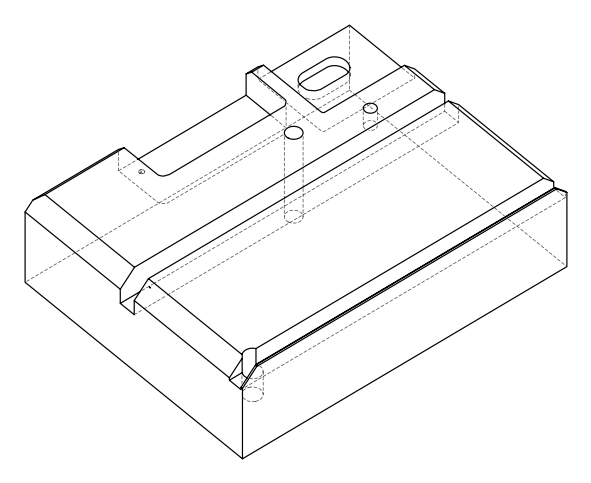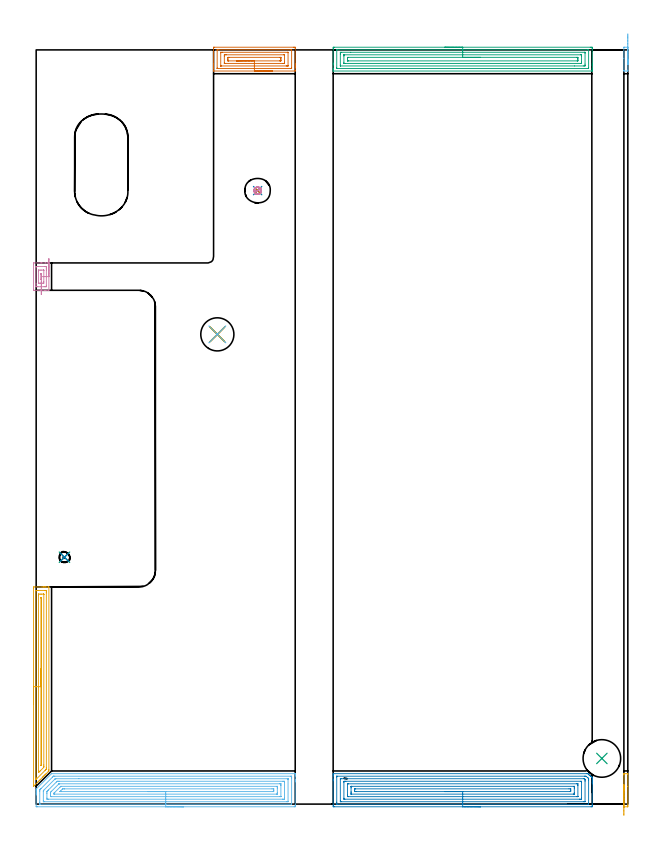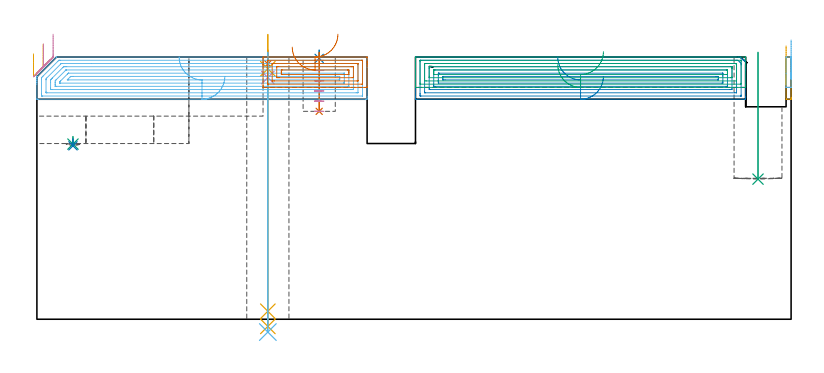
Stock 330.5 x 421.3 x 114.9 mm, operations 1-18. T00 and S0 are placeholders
(PLAN: 23 operations, 11 tool changes, 214.9 min)
(1 SPOT_DRILL | STEP1HOLE | NXT0321_9005460120000 | 0.05 min | 183 mm3)
(2 SPOT_DRILL_1 | STEP1POCKET | NXT0321_9005460120000 | 0.03 min | 2 mm3)
(3 SPOT_DRILL_2 | STEP1POCKET_1 | NXT0321_9005460120000 | 0.04 min | 4144 mm3)
(4 DRILL_BLIND_HOLE_INTO_CENTER | STEP1HOLE | NXT0301_125 | 0.05 min | 172 mm3)
(5 GUN_DRILL_THROUGH_HOLE | STEP1HOLE | UGT0307_003 | 0.6 min | 4123 mm3)
(6 SPADE_DRILL_TO_ENLARGE_THROUGH_HOLE | STEP1HOLE | UGT0306_009 | 0.49 min | 26355 mm3)
(7 DRILL_BLIND_HOLE_INTO_CENTER_1 | STEP1POCKET | NXT0301_128 | 0.1 min | 2558 mm3)
(8 DRILL_BLIND_HOLE_INTO_CENTER_2 | STEP1POCKET_1 | NXT0301_125 | 0.02 min | 26 mm3)
(9 INDEXABLE_INSERT_DRILL_BLIND_HOLE_FROM_SOLID | STEP1POCKET_2 | NXT0302_013 | 0.22 min | 18420 mm3)
(10 MILL_ROUGH_BLIND_HOLE_CONTOUR | STEP1POCKET | NXT0201_013 | Spiral | 0.51 min | 1147 mm3)
(11 AREA_MILL | FG_CHAMFER_SURFACE | UGT0205_001 | 3.58 min | 4512 mm3)
(12 AREA_MILL_1 | FG_CHAMFER_SURFACE_1 | UGT0205_001 | 8.28 min | 25678 mm3)
(13 AREA_MILL_2 | FG_CHAMFER_SURFACE_2 | UGT0205_001 | 2.09 min | 5248 mm3)
(14 AREA_MILL_3 | FG_CHAMFER_SURFACE_3 | UGT0205_001 | 8.39 min | 27385 mm3)
(15 AREA_MILL_4 | FG_CHAMFER_SURFACE_4 | UGT0205_001 | 6.06 min | 14015 mm3)
(16 AREA_MILL_5 | FG_CHAMFER_SURFACE_5 | UGT0205_001 | 0.64 min | 951 mm3)
(17 AREA_MILL_6 | FG_CHAMFER_SURFACE_6 | UGT0205_001 | 0.35 min | 1547 mm3)
(18 AREA_MILL_7 | FG_CHAMFER_SURFACE_7 | UGT0205_001 | 0.3 min | 757 mm3)
(19 MILL_CORNER_NOTCH_RECTANGULAR | CORNER_NOTCH_RECTANGULAR | NXT0201_008 | Follow Part, ap 1.5, ae 75% | 113.97 min | 304565 mm3)
(20 MILL_RECTANGULAR_POCKET | POCKET_RECTANGULAR_STRAIGHT | UGT0201_094 | Follow Part, ap 5, ae 75% | 0.9 min | 18338 mm3)
(21 MILL_SLOT | SLOT_PARTIAL_RECTANGULAR | NXT0201_012 | Follow Part, ap 4, ae 75% | 38.99 min | 412361 mm3)
(22 MILL_RECTANGULAR_SLOT | SLOT_RECTANGULAR | NXT0201_012 | Follow Part, ap 4, ae 75% | 10.88 min | 152852 mm3)
(23 MILL_RECTANGULAR_SLOT_1 | SLOT_RECTANGULAR_1 | NXT0201_012 | Follow Part, ap 4, ae 75% | 18.37 min | 334704 mm3)
(TOOL NXT0321_9005460120000 | NC Spot Drill, 142deg, 12mm, Carbide, Uncoated | D12 PA142 FL30 Z2)
(TOOL NXT0301_125 | Carbide Drill 6mm [861.1-0600-018A1-GP GC34] | D6 PA150 FL18.7 Z2)
(TOOL UGT0307_003 | Gun Drill 7 mm | D7 PA130 FL24 Z1)
(TOOL UGT0306_009 | Spade Drill 18.5mm | D18.5 PA132 FL10 Z2)
(TOOL NXT0301_128 | Carbide Drill 12mm [861.1-1200-036A1-GP GC34] | D12 PA150 FL37.4 Z2)
(TOOL NXT0302_013 | Index. Insert Drill 21mm [880-D2100L25-05] | D21 PA176 FL105 Z2)
(TOOL NXT0201_013 | ENDMILL 10mm | D10 FL30 Z4)
(TOOL UGT0205_001 | Chamfer Mill 20 x 3 x 45 deg. | D20 FL50 Z2)
(TOOL NXT0201_008 | ENDMILL 6mm [2P460-0600-NA 1630] | D6 FL26 Z6)
(TOOL UGT0201_094 | End mill 20 mm | D20 FL38 Z4)
(TOOL NXT0201_012 | ENDMILL 16mm [2P460-1600-NA 1630] | D16 FL38 Z6)
(OP 1 SPOT_DRILL)
G17 G21 G94 G90
T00 M6
G54
G17 G0 G90 X101.2 Y262.4 S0 M3
G43 Z124.9 H0
G94 G81 G98 Z111.9 F250. R117.9
G80
M5
M2
(OP 2 SPOT_DRILL_1)
G17 G21 G94 G90
T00 M6
G54
G17 G0 G90 X123.7 Y342.7 S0 M3
G43 Z124.9 H0
G94 G81 G98 Z114.293 F250. R117.9
G80
M5
M2
(OP 3 SPOT_DRILL_2)
G17 G21 G94 G90
T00 M6
G54
G17 G0 G90 X15.8 Y137.9 S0 M3
G43 Z124.9 H0
G94 G81 G98 Z76.742 F250. R80.
G80
M5
M2
(OP 4 DRILL_BLIND_HOLE_INTO_CENTER)
G17 G21 G94 G90
T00 M6
G54
G17 G0 G90 X101.2 Y262.4 S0 M3
G43 Z124.9 H1
G94 G81 G98 Z105.9 F250. R116.9
G80
M5
M2
(OP 5 GUN_DRILL_THROUGH_HOLE)
G17 G21 G94 G90
T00 M6
G54
G17 G0 G90 X101.2 Y262.4 M8
G43 Z124.9 H0
Z124.718
S716 M3
G94 G1 Z109.768 F125. M26
G4 X.084
Z3.5 F250.
G4 X.084
Z-3.132 F125.
G4 X.084
M5
M9
G0 Z124.718
Z124.9
M2
(OP 6 SPADE_DRILL_TO_ENLARGE_THROUGH_HOLE)
G17 G21 G94 G90
T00 M6
G54
G17 G0 G90 X101.2 Y262.4 S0 M3
G43 Z124.9 H0
G94 G73 G98 Z-5.618 F250. Q17.217 R116.9
G80
M5
M2
(OP 7 DRILL_BLIND_HOLE_INTO_CENTER_1)
G17 G21 G94 G90
T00 M6
G54
G17 G0 G90 X123.7 Y342.7 S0 M3
G43 Z124.9 H1
G94 G81 G98 Z91.1 F250. R116.9
G80
M5
M2
(OP 8 DRILL_BLIND_HOLE_INTO_CENTER_2)
G17 G21 G94 G90
T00 M6
G54
G17 G0 G90 X15.8 Y137.9 S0 M3
G43 Z124.9 H1
G94 G81 G98 Z76. F250. R79.
G80
M5
M2
(OP 9 INDEXABLE_INSERT_DRILL_BLIND_HOLE_FROM_SOLID)
G17 G21 G94 G90
T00 M6
G54
G17 G0 G90 X316. Y25.5 S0 M3
G43 Z124.9 H1
G94 G81 G98 Z61.4 F250. R116.9
G80
M5
M2
(OP 10 MILL_ROUGH_BLIND_HOLE_CONTOUR)
G17 G21 G94 G90
T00 M6
G54
G17 G0 G90 X123.7 Y342.7 S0 M3
G43 Z124.9 H0
Z113.433
G94 G3 X124.162 Y344.288 R0.861 F250.
X121.969 Y343.798 R1.588
X122.602 Y340.969 R2.05
X121.969 Y343.798 R-2.05
X122.285 Y342.384 R1.025
X123.7 Y342.7 R1.025
G0 Z108.967
G3 X124.162 Y344.288 R0.861
X121.969 Y343.798 R1.588
X122.602 Y340.969 R2.05
X121.969 Y343.798 R-2.05
X122.285 Y342.384 R1.025
X123.7 Y342.7 R1.025
G0 Z104.5
G3 X124.162 Y344.288 R0.861
X121.969 Y343.798 R1.588
X122.602 Y340.969 R2.05
X121.969 Y343.798 R-2.05
X122.285 Y342.384 R1.025
X123.7 Y342.7 R1.025
G0 Z100.033
G3 X124.162 Y344.288 R0.861
X121.969 Y343.798 R1.588
X122.602 Y340.969 R2.05
X121.969 Y343.798 R-2.05
X122.285 Y342.384 R1.025
X123.7 Y342.7 R1.025
G0 Z95.567
G3 X124.162 Y344.288 R0.861
X121.969 Y343.798 R1.588
X122.602 Y340.969 R2.05
X121.969 Y343.798 R-2.05
X122.285 Y342.384 R1.025
X123.7 Y342.7 R1.025
G0 Z91.1
G3 X124.162 Y344.288 R0.861
X121.969 Y343.798 R1.588
X122.602 Y340.969 R2.05
X121.969 Y343.798 R-2.05
X122.285 Y342.384 R1.025
X123.7 Y342.7 R1.025
G0 Z124.9
M5
M2
(OP 11 AREA_MILL)
G17 G21 G94 G90
T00 M6
G54
G17 G0 G90 X-1.5 Y55.6 S1061 M3
G43 Z124.9 H0
Z116.3
G94 G1 Y55.638 Z115.428 F250.
Y55.752 Z114.564
Y55.941 Z113.712
Y56.203 Z112.88
Y56.537 Z112.074
Y56.94 Z111.3
Y57.408 Z110.564
Y57.94 Z109.872
Y58.529 Z109.229
Y59.172 Z108.64
Y59.864 Z108.108
Y60.6 Z107.64
Y61.374 Z107.237
Y62.18 Z106.903
Y63.012 Z106.641
Y63.864 Z106.452
Y64.728 Z106.338
Y65.6 Z106.3
X-1.499 Y120.738 Z106.301
X-1.496 Y121.103
X-1.492 Y121.29 Z106.305
X-1.138 Y121.3 Z106.659
X3.238 Z111.031
X3.882 Z111.68
X4.113 Z111.909
X4.757 Z112.554
X4.988 Z112.784
X5.448 Z113.247
X6.91 Z114.708
X7.007 Y121.298 Z114.799
X7.097 Y121.29 Z114.889
X7.1 Y121.183 Z114.9
Y19.234
X7.093 Y18.499 Z114.893
X7.064 Y18.466 Z114.863
X6.738 Y18.136 Z114.535
X5.425 Y16.823 Z113.221
X5.288 Y16.687 Z113.086
X5.127 Y16.526 Z112.925
X4.988 Y16.386 Z112.783
X4.843 Y16.242 Z112.641
X4.697 Y16.096 Z112.494
X4.55 Y15.948 Z112.345
X4.399 Y15.798 Z112.197
X4.266 Y15.665 Z112.064
X4.113 Y15.51 Z111.908
X3.954 Y15.353 Z111.752
X3.835 Y15.234 Z111.633
X3.675 Y15.072 Z111.47
X3.509 Y14.908 Z111.307
X2.362 Y13.762 Z110.161
X2.176 Y13.574 Z109.972
X1.572 Y12.972 Z109.372
X0.904 Y12.303 Z108.703
X-0.493 Y10.906 Z107.306
X-1.196 Y10.203 Z106.603
X-1.385 Y10.017 Z106.414
X-1.493 Y9.919 Z106.306
X-1.5 Y10.017 Z106.3
Y65.6
X-0.086 Z107.714
X-0.085 Y119.137 Z107.715
X-0.084 Y119.226 Z107.716
X-0.082 Y119.269 Z107.718
X-0.08 Y119.284 Z107.72
X-0.057 Y119.29 Z107.743
X0.28 Y119.298 Z108.08
X0.612 Y119.299 Z108.412
X1.153 Y119.3 Z108.953
X4.653 Z112.453
X4.988 Y119.299 Z112.788
X5.532 Y119.296 Z113.332
X5.638 Y119.29 Z113.438
X5.679 Y119.27 Z113.479
X5.682 Y119.143 Z113.482
X5.684 Y118.96 Z113.484
X5.686 Y118.25 Z113.486
Y118.07
X5.685 Y20.425 Z113.485
X5.684 Y20.244 Z113.484
X5.68 Y19.541 Z113.48
X5.502 Y19.355 Z113.302
X5.244 Y19.095 Z113.044
X4.988 Y18.837 Z112.788
X0.169 Y14.019 Z107.969
X-0.015 Y13.838 Z107.785
X-0.052 Y13.805 Z107.748
X-0.076 Y13.785 Z107.724
X-0.08 Y13.833 Z107.72
X-0.083 Y14.019 Z107.717
X-0.085 Y14.392 Z107.715
X-0.086 Y14.728 Z107.714
Y65.6
X1.328 Z109.128
X1.329 Y116.453 Z109.129
X1.333 Y117.181 Z109.133
X1.335 Y117.26 Z109.135
X1.338 Y117.29 Z109.138
X1.375 Y117.296 Z109.175
X1.487 Y117.298 Z109.287
X2.245 Y117.3 Z110.045
X3.12 Z110.92
X3.996 Z111.796
X4.113 Y117.298 Z111.913
X4.229 Y117.293 Z112.029
X4.259 Y117.29 Z112.059
X4.265 Y117.275 Z112.065
X4.268 Y117.234 Z112.068
X4.27 Y117.181 Z112.07
X4.271 Y117.02 Z112.071
Y21.862
X4.27 Y21.134 Z112.07
X4.269 Y20.975 Z112.069
X4.264 Y20.811 Z112.064
X4.248 Y20.559 Z112.048
X4.113 Y20.415 Z111.913
X4.029 Y20.329 Z111.829
X2.167 Y18.466 Z109.967
X1.823 Y18.124 Z109.623
X1.487 Y17.794 Z109.287
X1.377 Y17.688 Z109.177
X1.335 Y17.713 Z109.135
X1.333 Y17.733 Z109.133
X1.329 Y18.466 Z109.129
Y18.627
X1.328 Y65.6 Z109.128
X2.743 Z110.543
Y115.074
X2.746 Y115.191 Z110.546
X2.75 Y115.267 Z110.55
X2.753 Y115.292 Z110.553
X2.759 Y115.294 Z110.559
X2.8 Y115.296 Z110.6
X2.841 Y115.294 Z110.641
X2.847 Y115.292 Z110.647
X2.85 Y115.267 Z110.65
X2.854 Y115.191 Z110.654
X2.857 Y115.074 Z110.657
Y115.016
Y22.023
X2.856 Y21.907 Z110.656
X2.853 Y21.709 Z110.653
X2.85 Y21.618 Z110.65
X2.811 Y21.568 Z110.611
X2.78 Y21.534 Z110.58
X2.76 Y21.516 Z110.56
X2.751 Y21.511 Z110.551
X2.749 Y21.518 Z110.549
X2.745 Y21.56 Z110.545
X2.743 Y21.636 Z110.543
Y65.6
Y66.472 Z110.581
Y67.336 Z110.695
Y68.188 Z110.883
Y69.02 Z111.146
Y69.826 Z111.48
Y70.6 Z111.882
Y71.336 Z112.351
Y72.028 Z112.882
Y72.671 Z113.472
Y73.26 Z114.115
Y73.792 Z114.807
Y74.26 Z115.543
Y74.663 Z116.316
Y74.997 Z117.122
Y75.259 Z117.954
Y75.448 Z118.806
Y75.562 Z119.671
Y75.6 Z120.543
G0 Z124.9
M5
M2
(OP 12 AREA_MILL_1)
G17 G21 G94 G90
T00 M6
G54
G17 G0 G90 X82.35 Y-1.5 S1061 M3
G43 Z124.9 H0
Z106.4
G94 G1 X82.312 Z105.528 F250.
X82.198 Z104.663
X82.009 Z103.812
X81.747 Z102.98
X81.413 Z102.174
X81.01 Z101.4
X80.542 Z100.664
X80.01 Z99.972
X79.421 Z99.329
X78.778 Z98.739
X78.086 Z98.208
X77.35 Z97.74
X76.576 Z97.337
X75.77 Z97.003
X74.938 Z96.741
X74.086 Z96.552
X73.222 Z96.438
X72.35 Z96.4
X0.591
X0.142 Y-1.495 Z96.403
X0.01 Y-1.492 Z96.406
X0. Y-1.355 Z96.542
Y5.108 Z103.001
Y5.701 Z103.598
Y5.988 Z103.885
Y6.582 Z104.478
Y6.869 Z104.764
Y7.443 Z105.342
Y7.497 Z105.396
Y8.19 Z106.089
X0.001 Y8.346 Z106.244
X0.01 Y8.399 Z106.295
X0.058 Y8.459 Z106.357
X8.598 Y16.998 Z114.897
X8.601 Y16.999 Z114.898
X8.614 Y17. Z114.9
X144.555
X144.69 Y16.994 Z114.893
X144.7 Y16.712 Z114.611
Y16.251 Z114.15
Y15.677 Z113.572
Y13.628 Z111.526
Y13.035 Z110.929
Y12.451 Z110.346
Y-0.474 Z97.423
X144.695 Y-1.058 Z96.839
X144.691 Y-1.492 Z96.406
X144.551 Y-1.495 Z96.403
X144.109 Y-1.5 Z96.4
X72.35
Y-0.086 Z97.814
X2.374 Y-0.085 Z97.815
X2.28 Y-0.084 Z97.816
X2.021 Y-0.079 Z97.821
X2.01 Y0.004 Z97.904
X2.003 Y0.189 Z98.089
X2.001 Y0.704 Z98.604
X2. Y1.073 Z98.973
X2.001 Y7.238 Z105.138
X2.007 Y7.75 Z105.65
X2.01 Y7.933 Z105.833
X2.091 Y8.029 Z105.929
X2.374 Y8.322 Z106.222
X2.528 Y8.478 Z106.378
X2.681 Y8.631 Z106.531
X9.174 Y15.123 Z113.023
X9.505 Y15.452 Z113.352
X9.622 Y15.561 Z113.461
X9.652 Y15.579 Z113.479
X9.698 Y15.581 Z113.481
X9.797 Y15.584 Z113.484
X9.997 Y15.585 Z113.485
X10.397 Y15.586 Z113.486
X142.326 Y15.585 Z113.485
X142.42 Y15.584 Z113.484
X142.678 Y15.579 Z113.479
X142.69 Y15.495 Z113.395
X142.697 Y15.311 Z113.211
X142.699 Y14.796 Z112.696
X142.7 Y14.427 Z112.327
X142.699 Y0.336 Z98.236
X142.692 Y-0.035 Z97.865
X142.69 Y-0.079 Z97.821
X142.674 Y-0.081 Z97.819
X142.626 Y-0.083 Z97.817
X142.526 Y-0.085 Z97.815
X72.35 Y-0.086 Z97.814
Y1.328 Z99.228
X4.416 Y1.329 Z99.229
X4.157 Y1.33 Z99.23
X4.071 Y1.332 Z99.232
X4.011 Y1.335 Z99.235
X4.006 Y1.43 Z99.33
X4.002 Y1.584 Z99.484
X4. Y1.739 Z99.639
Y7.024 Z104.924
X4.003 Y7.179 Z105.079
X4.01 Y7.486 Z105.386
X4.157 Y7.655 Z105.555
X4.204 Y7.704 Z105.604
X4.249 Y7.75 Z105.65
X10.415 Y13.915 Z111.815
X10.592 Y14.086 Z111.986
X10.658 Y14.146 Z112.046
X10.699 Y14.165 Z112.065
X10.77 Y14.167 Z112.067
X11.03 Y14.171 Z112.071
X23.871 Y14.172 Z112.072
X140.284 Y14.171 Z112.071
X140.543 Y14.17 Z112.07
X140.629 Y14.168 Z112.068
X140.689 Y14.165 Z112.065
X140.694 Y14.07 Z111.97
X140.698 Y13.915 Z111.815
X140.7 Y13.761 Z111.661
X140.699 Y1.431 Z99.331
X140.695 Y1.378 Z99.278
X140.69 Y1.342 Z99.242
X140.67 Y1.335 Z99.235
X140.543 Y1.333 Z99.233
X139.911 Y1.329 Z99.229
X72.35 Y1.328 Z99.228
Y2.743 Z100.643
X6.831
X6.549 Y2.744 Z100.644
X6.109 Y2.75 Z100.65
X6.01 Y2.752 Z100.652
X6. Y3.346 Z101.246
Y5.929 Z103.829
X6.002 Y6.807 Z104.707
X6.007 Y6.869 Z104.769
X6.028 Y7.067 Z104.967
X6.158 Y7.202 Z105.102
X6.323 Y7.371 Z105.271
X6.699 Y7.75 Z105.65
X6.764 Y7.816 Z105.716
X11.288 Y12.338 Z110.238
X11.644 Y12.683 Z110.583
X11.726 Y12.75 Z110.65
X11.874 Y12.753 Z110.653
X12.179 Y12.756 Z110.656
X12.46 Y12.757 Z110.657
X13.071
X137.869
X138.151 Y12.756 Z110.656
X138.591 Y12.75 Z110.65
X138.69 Y12.748 Z110.648
X138.7 Y12.154 Z110.054
X138.699 Y3.346 Z101.246
X138.69 Y2.936 Z100.836
X138.674 Y2.75 Z100.65
X138.476 Y2.747 Z100.647
X137.869 Y2.743 Z100.643
X137.588
X72.35
Y4.157 Z102.057
X8.543
X8.401 Y4.159 Z102.059
X8.118 Y4.164 Z102.064
X8.009 Y4.171 Z102.071
X8.006 Y4.187 Z102.087
X8.004 Y4.227 Z102.127
X8. Y4.833 Z102.733
Y5.108 Z103.008
Y5.714 Z103.614
X8.002 Y5.988 Z103.888
X8.006 Y6.589 Z104.489
X8.274 Y6.869 Z104.769
X8.441 Y7.04 Z104.94
X8.614 Y7.215 Z105.115
X12.427 Y11.028 Z108.928
X12.675 Y11.273 Z109.173
X12.72 Y11.314 Z109.214
X12.739 Y11.329 Z109.229
X12.789 Y11.336 Z109.236
X12.929 Y11.341 Z109.241
X13. Y11.343 Z109.243
X136.157
X136.299 Y11.341 Z109.241
X136.581 Y11.336 Z109.236
X136.691 Y11.329 Z109.229
X136.694 Y11.313 Z109.213
X136.696 Y11.273 Z109.173
X136.7 Y10.667 Z108.567
Y10.392 Z108.292
X136.699 Y4.227 Z102.127
X136.698 Y4.189 Z102.089
X136.694 Y4.171 Z102.071
X136.693 Y4.167 Z102.067
X136.652 Y4.164 Z102.064
X136.37 Y4.159 Z102.059
X136.228 Y4.157 Z102.057
X72.35
Y5.571 Z103.471
X10.143 Y5.572 Z103.472
X10.068 Y5.573 Z103.473
X10.025 Y5.576 Z103.476
X10.01 Y5.578 Z103.478
X10.009 Y5.597 Z103.497
X10.004 Y5.988 Z103.888
X10.006 Y6.086 Z103.986
X10.01 Y6.134 Z104.034
X10.03 Y6.17 Z104.07
X10.119 Y6.263 Z104.163
X10.397 Y6.548 Z104.448
X13.36 Y9.512 Z107.412
X13.661 Y9.809 Z107.709
X13.766 Y9.908 Z107.808
X13.783 Y9.922 Z107.822
X13.805 Y9.925 Z107.825
X13.857 Y9.927 Z107.827
X13.962 Y9.928 Z107.828
X134.557
X134.632 Y9.927 Z107.827
X134.675 Y9.924 Z107.824
X134.69 Y9.922 Z107.822
X134.691 Y9.903 Z107.803
X134.697 Y9.512 Z107.412
X134.7 Y9.12 Z107.02
Y8.631 Z106.531
Y6.478 Z104.378
X134.698 Y5.988 Z103.888
X134.695 Y5.602 Z103.502
X134.69 Y5.578 Z103.478
X134.672 Y5.576 Z103.476
X134.62 Y5.573 Z103.473
X134.515 Y5.572 Z103.472
X134.303 Y5.571 Z103.471
X72.35
Y6.985 Z104.885
X13.962 Y6.986 Z104.886
X13.844
X13.359 Y6.992 Z104.892
X13.308 Y6.999 Z104.899
X13.343 Y7.039 Z104.939
X13.407 Y7.107 Z105.007
X13.486 Y7.188 Z105.088
X13.562 Y7.265 Z105.165
X14.583 Y8.285 Z106.185
X14.693 Y8.393 Z106.293
X14.768 Y8.463 Z106.363
X14.811 Y8.502 Z106.402
X14.854 Y8.508 Z106.408
X14.975 Y8.511 Z106.411
X15.745 Y8.514 Z106.414
X15.863 Y8.515 Z106.415
X131.747
X132.521 Y8.513 Z106.413
X132.642 Y8.511 Z106.411
X132.679 Y8.508 Z106.408
X132.692 Y8.496 Z106.396
X132.695 Y8.49 Z106.39
X132.699 Y8.455 Z106.355
X132.7 Y7.75 Z105.65
Y7.573 Z105.473
X132.697 Y7.396 Z105.296
X132.69 Y7.042 Z104.942
X132.681 Y6.991 Z104.891
X132.665 Y6.989 Z104.889
X132.617 Y6.987 Z104.887
X132.521 Y6.986 Z104.886
X132.403 Y6.985 Z104.885
X72.35
X71.478 Z104.923
X70.614 Z105.037
X69.762 Z105.226
X68.93 Z105.488
X68.124 Z105.822
X67.35 Z106.225
X66.614 Z106.694
X65.922 Z107.225
X65.279 Z107.814
X64.69 Z108.457
X64.158 Z109.149
X63.69 Z109.885
X63.287 Z110.659
X62.953 Z111.465
X62.691 Z112.297
X62.502 Z113.149
X62.388 Z114.014
X62.35 Z114.885
G0 Z124.9
M5
M2
(OP 13 AREA_MILL_2)
G17 G21 G94 G90
T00 M6
G54
G17 G0 G90 X131.9 Y409.5 S1061 M3
G43 Z124.9 H0
G94 G1 X131.862 Z124.028 F250.
X131.748 Z123.163
X131.559 Z122.312
X131.297 Z121.48
X130.963 Z120.674
X130.56 Z119.9
X130.092 Z119.164
X129.56 Z118.472
X128.971 Z117.829
X128.328 Z117.239
X127.636 Z116.708
X126.9 Z116.24
X126.126 Z115.837
X125.32 Z115.503
X124.488 Z115.241
X123.636 Z115.052
X122.772 Z114.938
X121.9 Z114.9
X99.219
X99.11 Y409.506 Z114.892
X99.1 Y409.751 Z114.647
Y411.264 Z113.135
Y411.736 Z112.66
Y411.972 Z112.425
Y412.619 Z111.778
Y412.855 Z111.543
Y413.502 Z110.892
Y422.006 Z102.391
X99.103 Y422.33 Z102.067
X99.109 Y422.791 Z101.605
X99.195 Y422.794 Z101.603
X99.664 Y422.8 Z101.6
X143.663
X144.136 Y422.799 Z101.601
X144.605 Y422.794 Z101.603
X144.691 Y422.791 Z101.605
X144.7 Y422.33 Z102.067
Y413.502 Z110.892
Y412.855 Z111.543
Y412.619 Z111.778
Y411.972 Z112.425
Y411.736 Z112.66
Y411.264 Z113.135
X144.699 Y409.75 Z114.649
X144.69 Y409.506 Z114.892
X144.581 Y409.5 Z114.9
X121.9
Y410.914 Z113.486
X101.381
X101.226 Y410.916 Z113.484
X101.15 Y410.919 Z113.481
X101.118 Y410.921 Z113.479
X101.11 Y410.939 Z113.461
X101.106 Y411.013 Z113.387
X101.101 Y411.192 Z113.208
Y420.903 Z103.497
X101.106 Y421.244 Z103.156
X101.11 Y421.34 Z103.06
X101.115 Y421.38 Z103.02
X101.133 Y421.381 Z103.019
X101.236 Y421.384 Z103.016
X101.442 Y421.386 Z103.014
X101.504
X142.419
X142.574 Y421.384 Z103.016
X142.65 Y421.381 Z103.019
X142.682 Y421.379 Z103.021
X142.69 Y421.361 Z103.039
X142.694 Y421.287 Z103.113
X142.699 Y421.108 Z103.292
Y411.397 Z113.003
X142.694 Y411.056 Z113.344
X142.69 Y410.96 Z113.44
X142.685 Y410.92 Z113.48
X142.667 Y410.919 Z113.481
X142.564 Y410.917 Z113.483
X142.358 Y410.914 Z113.486
X142.296
X121.9
Y412.328 Z112.072
X103.513 Y412.329 Z112.071
X103.221 Y412.331 Z112.069
X103.125 Y412.333 Z112.067
X103.115 Y412.334 Z112.066
X103.11 Y412.355 Z112.045
X103.104 Y412.418 Z111.982
X103.101 Y412.498 Z111.902
Y419.681 Z104.719
X103.102 Y419.799 Z104.601
X103.11 Y419.921 Z104.479
X103.12 Y419.965 Z104.435
X103.149 Y419.967 Z104.433
X103.221 Y419.969 Z104.431
X103.819 Y419.971 Z104.429
X104.111 Y419.972 Z104.428
X140.286 Y419.971 Z104.429
X140.579 Y419.969 Z104.431
X140.675 Y419.967 Z104.433
X140.685 Y419.966 Z104.434
X140.69 Y419.945 Z104.455
X140.696 Y419.882 Z104.518
X140.699 Y419.802 Z104.598
Y412.619 Z111.781
X140.698 Y412.501 Z111.899
X140.69 Y412.379 Z112.021
X140.68 Y412.335 Z112.065
X140.651 Y412.333 Z112.067
X140.579 Y412.331 Z112.069
X139.981 Y412.329 Z112.071
X139.689 Y412.328 Z112.072
X121.9
Y413.743 Z110.657
X105.647
X105.176 Y413.745 Z110.655
X105.123 Y413.747 Z110.653
X105.112 Y413.749 Z110.651
X105.108 Y413.761 Z110.639
X105.104 Y413.8 Z110.6
X105.101 Y413.962 Z110.438
X105.1 Y417.916 Z106.484
X105.104 Y418.307 Z106.093
X105.108 Y418.503 Z105.897
X105.11 Y418.546 Z105.854
X105.152 Y418.55 Z105.85
X105.247 Y418.554 Z105.846
X105.89 Y418.557 Z105.843
X106.133
X138.153
X138.624 Y418.555 Z105.845
X138.677 Y418.553 Z105.847
X138.688 Y418.551 Z105.849
X138.692 Y418.539 Z105.861
X138.696 Y418.5 Z105.9
X138.699 Y418.338 Z106.062
X138.7 Y414.384 Z110.016
X138.696 Y413.992 Z110.408
X138.692 Y413.797 Z110.603
X138.69 Y413.754 Z110.646
X138.648 Y413.75 Z110.65
X138.553 Y413.747 Z110.654
X137.91 Y413.743 Z110.657
X137.667
X121.9
Y415.157 Z109.243
X107.557
X107.335 Y415.16 Z109.24
X107.188 Y415.164 Z109.236
X107.109 Y415.169 Z109.231
X107.107 Y415.187 Z109.213
X107.104 Y415.267 Z109.133
X107.1 Y415.831 Z108.569
Y416.15 Z108.25
Y416.714 Z107.686
X107.103 Y417.033 Z107.367
X107.106 Y417.103 Z107.297
X107.109 Y417.132 Z107.268
X107.224 Y417.136 Z107.264
X107.446 Y417.142 Z107.258
X107.558 Y417.143 Z107.257
X107.669
X136.243
X136.465 Y417.14 Z107.26
X136.612 Y417.136 Z107.264
X136.691 Y417.131 Z107.269
X136.693 Y417.113 Z107.287
X136.696 Y417.033 Z107.367
X136.7 Y416.469 Z107.931
Y416.15 Z108.25
Y415.586 Z108.814
X136.697 Y415.267 Z109.133
X136.694 Y415.197 Z109.203
X136.691 Y415.168 Z109.232
X136.576 Y415.164 Z109.236
X136.354 Y415.158 Z109.242
X136.242 Y415.157 Z109.243
X136.131
X121.9
X121.028 Z109.281
X120.164 Z109.395
X119.312 Z109.584
X118.48 Z109.846
X117.674 Z110.18
X116.9 Z110.583
X116.164 Z111.052
X115.472 Z111.583
X114.829 Z112.172
X114.24 Z112.815
X113.708 Z113.507
X113.24 Z114.243
X112.837 Z115.017
X112.503 Z115.823
X112.241 Z116.655
X112.052 Z117.507
X111.938 Z118.372
X111.9 Z119.243
G0 Z124.9
M5
M2
(OP 14 AREA_MILL_3)
G17 G21 G94 G90
T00 M6
G54
G17 G0 G90 X248.25 Y-1.5 S1061 M3
G43 Z124.9 H0
Z106.4
G94 G1 X248.212 Z105.528 F250.
X248.098 Z104.663
X247.909 Z103.812
X247.647 Z102.98
X247.313 Z102.174
X246.91 Z101.4
X246.442 Z100.664
X245.91 Z99.972
X245.321 Z99.329
X244.678 Z98.739
X243.986 Z98.208
X243.25 Z97.74
X242.476 Z97.337
X241.67 Z97.003
X240.838 Z96.741
X239.986 Z96.552
X239.122 Z96.438
X238.25 Z96.4
X166.491
X166.048 Y-1.496 Z96.402
X165.909 Y-1.492 Z96.406
X165.904 Y-1.058 Z96.839
X165.9 Y-0.474 Z97.423
Y13.035 Z110.929
Y13.629 Z111.526
Y13.915 Z111.812
Y15.677 Z113.572
Y16.251 Z114.15
Y16.558 Z114.457
X165.901 Y16.713 Z114.612
X165.91 Y16.994 Z114.893
X166.045 Y17. Z114.9
X307.335
X308.173 Y16.999 Z114.898
X308.176 Y16.998
X308.226 Y16.946 Z114.845
X308.526 Y16.635 Z114.534
X308.605 Y16.558 Z114.456
X308.905 Y16.263 Z114.162
X309.033 Y16.148 Z114.047
X309.489 Y15.775 Z113.674
X309.617 Y15.677 Z113.575
X309.924 Y15.439 Z113.339
X309.997 Y15.386 Z113.286
X310.235 Y15.228 Z113.128
X310.458 Y15.085 Z112.985
X310.59 Y14.993 Z112.889
X310.6 Y14.899 Z112.797
Y14.222 Z112.121
Y13.609 Z111.508
Y13.035 Z110.93
Y12.748 Z110.644
Y12.154 Z110.051
Y11.867 Z109.764
Y11.273 Z109.167
Y-0.474 Z97.423
X310.596 Y-1.058 Z96.839
X310.591 Y-1.492 Z96.406
X310.452 Y-1.496 Z96.402
X310.009 Y-1.5 Z96.4
X238.25
Y-0.086 Z97.814
X168.274 Y-0.085 Z97.815
X168.18 Y-0.084 Z97.816
X167.921 Y-0.079 Z97.821
X167.91 Y0.004 Z97.904
X167.903 Y0.189 Z98.089
X167.901 Y0.704 Z98.604
X167.9 Y1.073 Z98.973
X167.901 Y15.164 Z113.064
X167.908 Y15.534 Z113.434
X167.91 Y15.578 Z113.478
X167.926 Y15.58 Z113.48
X167.974 Y15.583 Z113.483
X168.074 Y15.585 Z113.485
X306.443
X306.537
X306.935 Y15.579 Z113.479
X307.132 Y15.572 Z113.472
X307.335 Y15.396 Z113.296
X308.054 Y14.796 Z112.696
X308.226 Y14.658 Z112.558
X308.582 Y14.377 Z112.277
X308.59 Y14.285 Z112.185
X308.596 Y13.915 Z111.815
X308.599 Y13.547 Z111.447
Y0.336 Z98.236
X308.592 Y-0.035 Z97.865
X308.59 Y-0.079 Z97.821
X308.574 Y-0.081 Z97.819
X308.526 Y-0.083 Z97.817
X308.426 Y-0.085 Z97.815
X238.25 Y-0.086 Z97.814
Y1.328 Z99.228
X170.315 Y1.329 Z99.229
X170.057 Y1.33 Z99.23
X169.971 Y1.332 Z99.232
X169.911 Y1.335 Z99.235
X169.907 Y1.43 Z99.33
X169.902 Y1.584 Z99.484
X169.9 Y1.739 Z99.639
X169.901 Y14.069 Z111.969
X169.905 Y14.121 Z112.021
X169.91 Y14.158 Z112.058
X169.93 Y14.165 Z112.065
X170.057 Y14.166 Z112.066
X170.69 Y14.171 Z112.071
X306.026
X306.105 Y14.17 Z112.07
X306.143 Y14.167 Z112.067
X306.159 Y14.165 Z112.065
X306.26 Y14.097 Z111.997
X306.443 Y13.944 Z111.844
X306.477 Y13.915 Z111.815
X306.526 Y13.872 Z111.772
X306.581 Y13.822 Z111.722
X306.59 Y13.798 Z111.698
X306.597 Y13.764 Z111.664
X306.6 Y13.035 Z110.935
Y12.88 Z110.78
X306.599 Y1.431 Z99.331
X306.595 Y1.378 Z99.278
X306.59 Y1.342 Z99.242
X306.57 Y1.335 Z99.235
X306.443 Y1.333 Z99.233
X305.81 Y1.329 Z99.229
X238.25 Y1.328 Z99.228
Y2.743 Z100.643
X172.449
X172.009 Y2.748 Z100.648
X171.91 Y2.752 Z100.652
X171.905 Y2.925 Z100.825
X171.9 Y3.286 Z101.186
X171.901 Y12.154 Z110.054
X171.91 Y12.564 Z110.464
X171.926 Y12.75 Z110.65
X172.123 Y12.754 Z110.654
X172.731 Y12.757 Z110.657
X173.012
X304.051
X304.491 Y12.751 Z110.651
X304.59 Y12.748 Z110.648
X304.595 Y12.575 Z110.475
X304.6 Y12.214 Z110.114
Y12.154 Z110.054
X304.599 Y3.346 Z101.246
X304.59 Y2.936 Z100.836
X304.574 Y2.749 Z100.649
X304.377 Y2.746 Z100.646
X303.769 Y2.743 Z100.643
X303.488
X238.25
Y4.157 Z102.057
X174.443
X174.301 Y4.159 Z102.059
X174.018 Y4.164 Z102.064
X173.909 Y4.171 Z102.071
X173.906 Y4.187 Z102.087
X173.903 Y4.227 Z102.127
X173.9 Y4.833 Z102.733
Y5.108 Z103.008
Y11.273 Z109.173
X173.902 Y11.311 Z109.211
X173.905 Y11.329 Z109.229
X173.908 Y11.333 Z109.233
X173.948 Y11.336 Z109.236
X174.23 Y11.342 Z109.242
X174.372 Y11.343 Z109.243
X174.443
X302.057
X302.199 Y11.341 Z109.241
X302.482 Y11.336 Z109.236
X302.591 Y11.329 Z109.229
X302.594 Y11.313 Z109.213
X302.597 Y11.273 Z109.173
X302.6 Y10.667 Z108.567
Y10.392 Z108.292
Y4.227 Z102.127
X302.598 Y4.189 Z102.089
X302.595 Y4.171 Z102.071
X302.592 Y4.167 Z102.067
X302.552 Y4.164 Z102.064
X302.27 Y4.158 Z102.058
X302.128 Y4.157 Z102.057
X302.057
X238.25
Y5.571 Z103.471
X176.043 Y5.572 Z103.472
X175.968 Y5.573 Z103.473
X175.925 Y5.576 Z103.476
X175.91 Y5.578 Z103.478
X175.909 Y5.597 Z103.497
X175.903 Y5.988 Z103.888
X175.9 Y6.38 Z104.28
Y6.869 Z104.769
Y9.022 Z106.922
X175.902 Y9.512 Z107.412
X175.905 Y9.898 Z107.798
X175.91 Y9.922 Z107.822
X175.928 Y9.924 Z107.824
X175.98 Y9.927 Z107.827
X176.085 Y9.928 Z107.828
X176.297 Y9.929 Z107.829
X300.457 Y9.928 Z107.828
X300.532 Y9.927 Z107.827
X300.575 Y9.924 Z107.824
X300.59 Y9.922 Z107.822
X300.591 Y9.903 Z107.803
X300.597 Y9.512 Z107.412
X300.6 Y9.12 Z107.02
Y8.631 Z106.531
Y6.477 Z104.377
X300.598 Y5.988 Z103.888
X300.595 Y5.602 Z103.502
X300.59 Y5.578 Z103.478
X300.572 Y5.576 Z103.476
X300.52 Y5.573 Z103.473
X300.415 Y5.572 Z103.472
X300.203 Y5.571 Z103.471
X238.25
Y6.985 Z104.885
X178.853
X178.079 Y6.987 Z104.887
X177.958 Y6.989 Z104.889
X177.921 Y6.992 Z104.892
X177.908 Y7.004 Z104.904
X177.905 Y7.01 Z104.91
X177.901 Y7.045 Z104.945
X177.9 Y7.75 Z105.65
Y7.927 Z105.827
X177.903 Y8.104 Z106.004
X177.91 Y8.458 Z106.358
X177.919 Y8.509 Z106.409
X177.935 Y8.51 Z106.41
X177.983 Y8.513 Z106.413
X178.079 Y8.514 Z106.414
X178.197 Y8.515 Z106.415
X297.647
X298.421 Y8.513 Z106.413
X298.542 Y8.511 Z106.411
X298.579 Y8.508 Z106.408
X298.592 Y8.496 Z106.396
X298.595 Y8.49 Z106.39
X298.599 Y8.454 Z106.354
X298.6 Y7.75 Z105.65
Y7.573 Z105.473
X298.597 Y7.396 Z105.296
X298.59 Y7.042 Z104.942
X298.581 Y6.991 Z104.891
X298.565 Y6.989 Z104.889
X298.517 Y6.987 Z104.887
X298.421 Y6.986 Z104.886
X298.303 Y6.985 Z104.885
X238.25
X237.378 Z104.923
X236.514 Z105.037
X235.662 Z105.226
X234.83 Z105.488
X234.024 Z105.822
X233.25 Z106.225
X232.514 Z106.694
X231.822 Z107.225
X231.179 Z107.814
X230.59 Z108.457
X230.058 Z109.15
X229.59 Z109.885
X229.187 Z110.659
X228.853 Z111.465
X228.591 Z112.297
X228.402 Z113.149
X228.288 Z114.014
X228.25 Z114.885
G0 Z124.9
M5
M2
(OP 15 AREA_MILL_4)
G17 G21 G94 G90
T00 M6
G54
G17 G0 G90 X228.25 Y422.8 S1061 M3
G43 Z124.9 H0
Z111.6
G94 G1 X228.288 Z110.728 F250.
X228.402 Z109.863
X228.591 Z109.012
X228.853 Z108.18
X229.187 Z107.374
X229.59 Z106.6
X230.058 Z105.864
X230.59 Z105.172
X231.179 Z104.529
X231.822 Z103.94
X232.514 Z103.408
X233.25 Z102.94
X234.024 Z102.537
X234.83 Z102.203
X235.662 Z101.941
X236.514 Z101.752
X237.378 Z101.638
X238.25 Z101.6
X309.534
X310.009 Y422.799 Z101.601
X310.479 Y422.795 Z101.603
X310.591 Y422.791 Z101.606
X310.596 Y422.33 Z102.067
X310.6 Y421.744 Z102.653
Y413.502 Z110.893
Y412.906 Z111.491
Y412.619 Z111.778
Y410.853 Z113.542
Y410.278 Z114.121
Y409.806 Z114.593
Y409.509 Z114.881
X310.593 Y409.502 Z114.888
X310.455 Y409.5 Z114.9
X166.045
X165.907 Y409.502 Z114.888
X165.9 Y409.509 Z114.881
Y409.806 Z114.593
Y410.278 Z114.121
Y410.853 Z113.542
Y412.906 Z111.491
Y413.502 Z110.893
Y413.931 Z110.464
Y421.745 Z102.652
X165.904 Y422.33 Z102.067
X165.909 Y422.791 Z101.606
X166.021 Y422.795 Z101.603
X166.491 Y422.8 Z101.6
X238.25
Y421.386 Z103.014
X308.226 Y421.385 Z103.015
X308.289
X308.59 Y421.372 Z103.028
X308.596 Y421.281 Z103.119
X308.6 Y421.077 Z103.323
X308.599 Y411.367 Z113.033
X308.59 Y410.996 Z113.404
X308.58 Y410.921 Z113.479
X308.537 Y410.917 Z113.483
X308.434 Y410.915 Z113.485
X168.274
X168.211
X167.91 Y410.928 Z113.472
X167.904 Y411.019 Z113.381
X167.9 Y411.223 Z113.177
X167.901 Y420.933 Z103.467
X167.91 Y421.304 Z103.096
X167.92 Y421.379 Z103.021
X167.963 Y421.383 Z103.017
X168.066 Y421.385 Z103.015
X238.25 Y421.386 Z103.014
Y419.972 Z104.428
X306.443 Y419.971 Z104.429
X306.541 Y419.97 Z104.43
X306.575 Y419.967 Z104.433
X306.588 Y419.966 Z104.434
X306.591 Y419.939 Z104.461
X306.596 Y419.836 Z104.564
X306.599 Y419.681 Z104.719
X306.6 Y419.526 Z104.874
Y413.347 Z111.053
X306.597 Y412.619 Z111.781
X306.594 Y412.47 Z111.93
X306.58 Y412.335 Z112.065
X306.443 Y412.334 Z112.066
X305.844 Y412.329 Z112.071
X300.747 Y412.328 Z112.072
X170.057 Y412.329 Z112.071
X169.959 Y412.33 Z112.07
X169.925 Y412.333 Z112.067
X169.913 Y412.334 Z112.066
X169.909 Y412.361 Z112.039
X169.904 Y412.464 Z111.936
X169.901 Y412.619 Z111.781
X169.9 Y412.774 Z111.626
Y418.953 Z105.447
X169.903 Y419.681 Z104.719
X169.906 Y419.83 Z104.57
X169.92 Y419.965 Z104.435
X170.057 Y419.966 Z104.434
X170.656 Y419.971 Z104.429
X175.715 Y419.972 Z104.428
X238.25
Y418.557 Z105.843
X304.013
X304.5 Y418.555 Z105.845
X304.55 Y418.553 Z105.847
X304.58 Y418.551 Z105.849
X304.59 Y418.523 Z105.877
X304.6 Y417.916 Z106.484
Y414.444 Z109.956
Y414.384 Z110.016
X304.596 Y413.973 Z110.427
X304.591 Y413.768 Z110.632
X304.589 Y413.749 Z110.651
X304.566 Y413.747 Z110.653
X304.51 Y413.745 Z110.655
X304.417 Y413.743 Z110.657
X172.487
X172. Y413.745 Z110.655
X171.95 Y413.747 Z110.653
X171.92 Y413.749 Z110.651
X171.91 Y413.777 Z110.623
X171.9 Y414.384 Z110.016
Y417.916 Z106.484
X171.904 Y418.327 Z106.073
X171.909 Y418.532 Z105.868
X171.911 Y418.551 Z105.849
X171.934 Y418.553 Z105.847
X171.99 Y418.555 Z105.845
X172.083 Y418.557 Z105.843
X238.25
Y417.143 Z107.257
X302.098
X302.321 Y417.142 Z107.258
X302.469 Y417.14 Z107.26
X302.581 Y417.136 Z107.264
X302.59 Y417.118 Z107.282
X302.593 Y417.033 Z107.367
X302.6 Y416.425 Z107.975
Y416.15 Z108.25
X302.599 Y415.543 Z108.857
X302.593 Y415.267 Z109.133
X302.59 Y415.193 Z109.207
X302.574 Y415.164 Z109.236
X302.432 Y415.161 Z109.239
X302.209 Y415.158 Z109.242
X174.402 Y415.157 Z109.243
X174.179 Y415.158 Z109.242
X174.031 Y415.161 Z109.239
X173.919 Y415.164 Z109.236
X173.91 Y415.182 Z109.218
X173.907 Y415.267 Z109.133
X173.9 Y415.875 Z108.525
Y416.15 Z108.25
X173.901 Y416.757 Z107.643
X173.907 Y417.033 Z107.367
X173.91 Y417.107 Z107.293
X173.926 Y417.136 Z107.264
X174.068 Y417.139 Z107.261
X174.291 Y417.142 Z107.258
X238.25 Y417.143 Z107.257
X239.122 Z107.295
X239.986 Z107.409
X240.838 Z107.598
X241.67 Z107.86
X242.476 Z108.194
X243.25 Z108.597
X243.986 Z109.065
X244.678 Z109.596
X245.321 Z110.186
X245.91 Z110.829
X246.442 Z111.521
X246.91 Z112.257
X247.313 Z113.031
X247.647 Z113.837
X247.909 Z114.669
X248.098 Z115.52
X248.212 Z116.385
X248.25 Z117.257
G0 Z124.9
M5
M2
(OP 16 AREA_MILL_5)
G17 G21 G94 G90
T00 M6
G54
G17 G0 G90 X7.1 Y304.65 S1061 M3
G43 Z124.9 H0
G94 G1 Y304.612 Z124.028 F250.
Y304.498 Z123.163
Y304.309 Z122.312
Y304.047 Z121.48
Y303.713 Z120.674
Y303.31 Z119.9
Y302.842 Z119.164
Y302.31 Z118.472
Y301.721 Z117.829
Y301.078 Z117.24
Y300.386 Z116.708
Y299.65 Z116.24
Y298.876 Z115.837
Y298.07 Z115.503
Y297.238 Z115.241
Y296.386 Z115.052
Y295.522 Z114.938
Y294.65 Z114.9
Y287.101
X7.097 Y287.01 Z114.889
X7.02 Y287.002 Z114.813
X6.936 Y287. Z114.734
X5.385 Z113.184
X4.988 Z112.784
X4.789 Z112.586
X3.039 Z110.837
X2.362 Z110.157
X-1.061 Z106.735
X-1.138 Y287.001 Z106.658
X-1.492 Y287.01 Z106.305
X-1.496 Y287.181 Z106.302
X-1.499 Y287.545 Z106.301
Y301.755
X-1.496 Y302.119 Z106.302
X-1.492 Y302.29 Z106.305
X-1.138 Y302.3 Z106.658
X2.362 Z110.157
X3.039 Z110.837
X3.238 Z111.035
X4.988 Z112.784
X5.385 Z113.184
X6.34 Z114.139
X6.738 Z114.536
X6.936 Z114.734
X7.02 Y302.298 Z114.813
X7.097 Y302.29 Z114.889
X7.1 Y302.199 Z114.9
Y294.65
X5.686 Z113.486
Y289.501
X5.685 Y289.321 Z113.485
X5.684 Y289.144 Z113.484
X5.681 Y289.056 Z113.481
X5.679 Y289.02 Z113.479
X5.62 Y289.01 Z113.42
X5.302 Y289.002 Z113.102
X4.988 Y289.001 Z112.788
X4.429 Y289. Z112.229
X0.929 Z108.729
X0.612 Y289.001 Z108.412
X0.05 Y289.004 Z107.85
X-0.042 Y289.01 Z107.758
X-0.079 Y289.024 Z107.721
X-0.082 Y289.138 Z107.718
X-0.084 Y289.321 Z107.716
X-0.086 Y290.03 Z107.714
Y290.918
X-0.085 Y299.979 Z107.715
X-0.084 Y300.156 Z107.716
X-0.081 Y300.244 Z107.719
X-0.079 Y300.28 Z107.721
X-0.02 Y300.29 Z107.78
X0.298 Y300.298 Z108.098
X0.612 Y300.299 Z108.412
X1.171 Y300.3 Z108.971
X4.671 Z112.471
X4.988 Y300.299 Z112.788
X5.55 Y300.296 Z113.35
X5.642 Y300.29 Z113.442
X5.679 Y300.276 Z113.479
X5.682 Y300.162 Z113.482
X5.684 Y299.979 Z113.484
X5.686 Y299.27 Z113.486
Y298.382
Y294.65
X4.272 Z112.072
X4.271 Y291.825 Z112.071
X4.266 Y291.097 Z112.066
X4.265 Y291.025 Z112.065
X4.201 Y291.008 Z112.001
X4.113 Y291.006 Z111.913
X3.333 Y291. Z111.133
X2.458 Z110.258
X1.583 Z109.383
X1.487 Y291.002 Z109.287
X1.392 Y291.007 Z109.192
X1.335 Y291.011 Z109.135
X1.332 Y291.044 Z109.132
X1.331 Y291.097 Z109.131
X1.329 Y291.258 Z109.129
Y297.475
X1.334 Y298.203 Z109.134
X1.335 Y298.275 Z109.135
X1.399 Y298.292 Z109.199
X1.487 Y298.294 Z109.287
X2.267 Y298.3 Z110.067
X3.142 Z110.942
X4.017 Z111.817
X4.113 Y298.298 Z111.913
X4.208 Y298.293 Z112.008
X4.265 Y298.289 Z112.065
X4.268 Y298.256 Z112.068
X4.269 Y298.203 Z112.069
X4.271 Y298.042 Z112.071
X4.272 Y294.65 Z112.072
X2.857 Z110.657
X2.856 Y293.201 Z110.656
X2.853 Y293.085 Z110.653
X2.85 Y293.015 Z110.65
X2.837 Y293.01 Z110.637
X2.8 Y293.008 Z110.6
X2.762 Y293.01 Z110.562
X2.75 Y293.015 Z110.55
X2.747 Y293.085 Z110.547
X2.744 Y293.201 Z110.544
X2.743 Y295.538 Z110.543
Y296.04
X2.744 Y296.099 Z110.544
X2.747 Y296.215 Z110.547
X2.75 Y296.285 Z110.55
X2.763 Y296.29 Z110.563
X2.8 Y296.292 Z110.6
X2.838 Y296.29 Z110.638
X2.85 Y296.285 Z110.65
X2.853 Y296.215 Z110.653
X2.856 Y296.099 Z110.656
X2.857 Y294.65 Z110.657
Y293.778 Z110.695
Y292.914 Z110.809
Y292.062 Z110.998
Y291.23 Z111.26
Y290.424 Z111.594
Y289.65 Z111.997
Y288.914 Z112.466
Y288.222 Z112.997
Y287.579 Z113.586
Y286.99 Z114.23
Y286.459 Z114.922
Y285.99 Z115.657
Y285.587 Z116.431
Y285.253 Z117.237
Y284.991 Z118.069
Y284.802 Z118.921
Y284.688 Z119.786
Y284.65 Z120.657
G0 Z124.9
M5
M2
(OP 17 AREA_MILL_6)
G17 G21 G94 G90
T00 M6
G54
G17 G0 G90 X328.3 Y-6.392 S1061 M3
G43 Z124.9 H0
Z105.649
G94 G1 Y-5.749 Z105.06 F250.
Y-5.057 Z104.528
Y-4.321 Z104.06
Y-3.547 Z103.657
Y-2.741 Z103.323
Y-1.909 Z103.061
Y-1.058 Z102.872
Y-0.193 Z102.758
Y0.679 Z102.72
Y1.55 Z102.758
Y2.415 Z102.872
Y3.267 Z103.061
Y4.099 Z103.323
Y4.905 Z103.657
Y5.679 Z104.06
Y6.415 Z104.528
Y7.107 Z105.06
Y7.75 Z105.649
Y16.32 Z114.215
Y16.558 Z114.452
Y16.999 Z114.898
X328.301 Y17. Z114.899
X328.534 Z114.9
X330.266
X330.499 Z114.899
X330.5 Y16.999 Z114.898
Y16.558 Z114.452
Y9.916 Z107.815
Y-0.653 Z97.246
X330.498 Y-1.058 Z96.841
X330.496 Y-1.492 Z96.406
X330.48 Y-1.494 Z96.405
X330.266 Y-1.5 Z96.4
X328.534
X328.316 Y-1.495 Z96.404
X328.31 Y-1.494 Z96.405
X328.3 Y-1.463 Z96.436
Y7.75 Z105.649
Y8.339 Z106.292
Y8.87 Z106.984
Y9.339 Z107.72
Y9.742 Z108.494
Y10.076 Z109.3
Y10.338 Z110.132
Y10.527 Z110.983
Y10.641 Z111.848
Y10.679 Z112.72
Y10.641 Z113.592
Y10.527 Z114.456
Y10.338 Z115.308
Y10.076 Z116.14
Y9.742 Z116.946
Y9.339 Z117.72
Y8.87 Z118.456
Y8.339 Z119.148
Y7.75 Z119.791
G0 Z124.9
M5
M2
(OP 18 AREA_MILL_7)
G17 G21 G94 G90
T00 M6
G54
G17 G0 G90 X330.5 Y430.292 S1061 M3
G43 Z124.9 H0
Z108.249
G94 G1 Y429.649 Z107.66 F250.
Y428.957 Z107.129
Y428.221 Z106.66
Y427.447 Z106.257
Y426.641 Z105.923
Y425.809 Z105.661
Y424.958 Z105.472
Y424.093 Z105.358
Y423.221 Z105.32
Y422.35 Z105.358
Y421.485 Z105.472
Y420.633 Z105.661
Y419.801 Z105.923
Y418.995 Z106.257
Y418.221 Z106.66
Y417.485 Z107.128
Y416.793 Z107.659
Y416.15 Z108.249
Y409.97 Z114.424
X330.499 Y409.753 Z114.642
X330.49 Y409.504 Z114.89
X330.266 Y409.5 Z114.9
X328.534
X328.31 Y409.504 Z114.89
X328.3 Y409.754 Z114.64
Y416.627 Z107.772
X328.301 Y422.737 Z101.662
X328.31 Y422.794 Z101.605
X328.332 Y422.8 Z101.599
X328.534 Z101.6
X330.266
X330.47 Y422.796 Z101.604
X330.49 Y422.793 Z101.606
X330.5 Y422.735 Z101.664
Y418.798 Z105.6
Y416.15 Z108.249
Y415.561 Z108.892
Y415.03 Z109.584
Y414.561 Z110.32
Y414.158 Z111.093
Y413.824 Z111.899
Y413.562 Z112.731
Y413.373 Z113.583
Y413.259 Z114.448
Y413.221 Z115.32
Y413.259 Z116.191
Y413.373 Z117.056
Y413.561 Z117.908
Y413.824 Z118.74
Y414.157 Z119.546
Y414.56 Z120.32
Y415.029 Z121.055
Y415.56 Z121.748
Y416.149 Z122.391
G0 Z124.9
M5
M2
